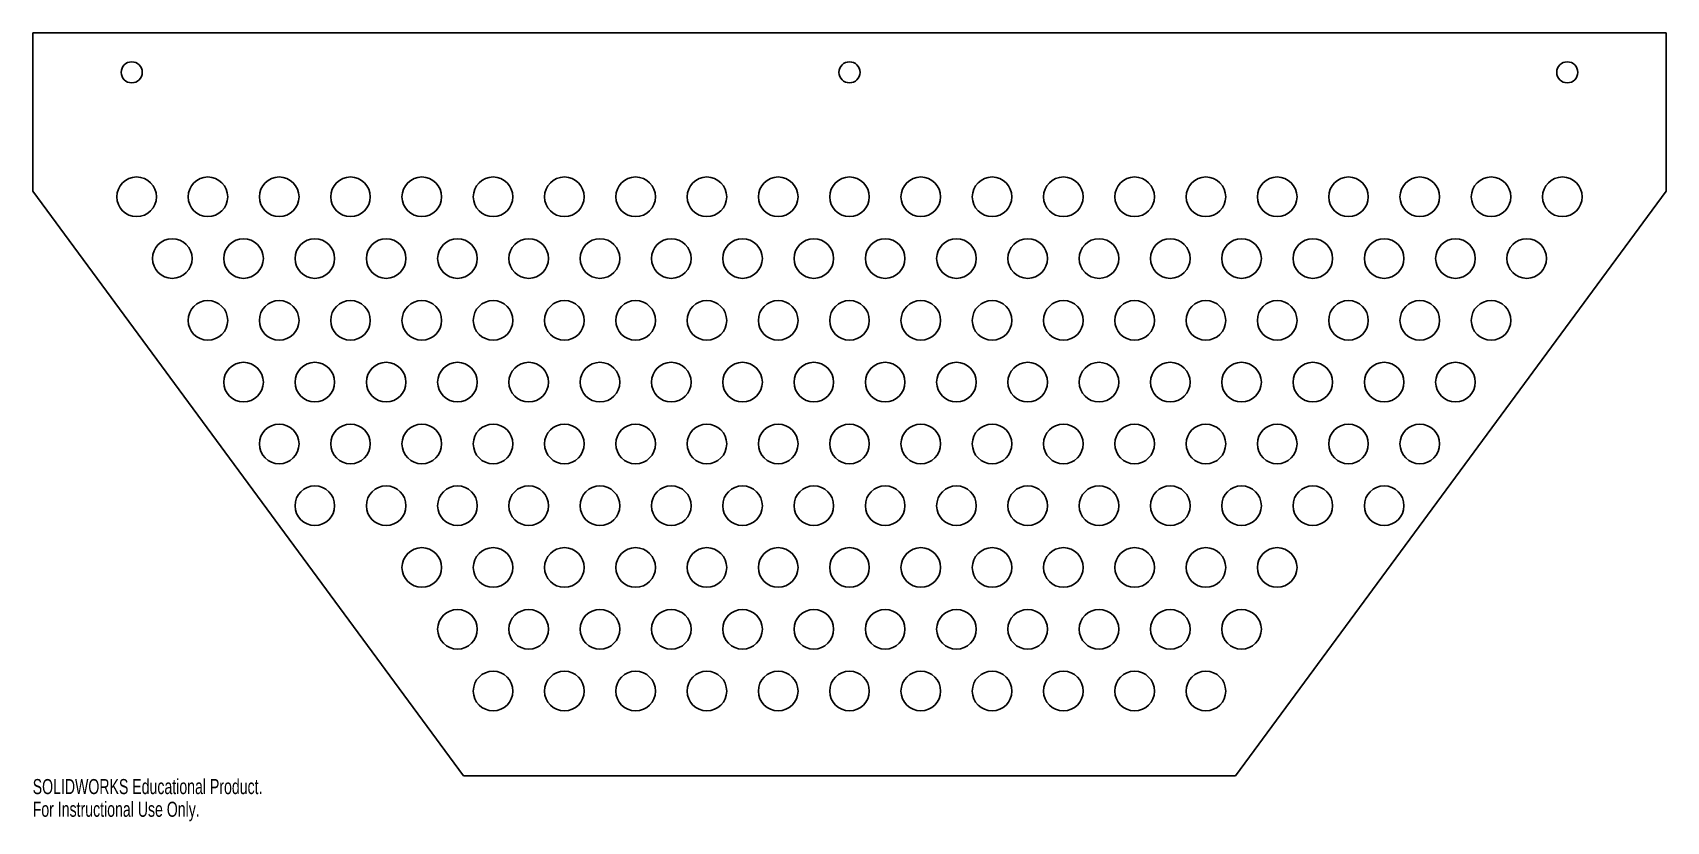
# Model space of a CAD drawing. Header units: inches. Extents: x -10.3 to 10.3, y -0.6 to 9.4.
import ezdxf

# ---------------------------------------------------------------- set-up
doc = ezdxf.new("R2010")
doc.units = ezdxf.units.IN
doc.header["$MEASUREMENT"] = 0
doc.styles.add('SLDTEXTSTYLE0', font='TXT', dxfattribs={"width": 0.7})

msp = doc.modelspace()

# ---------------------------------------------------------------- linework, layer by layer
at = {"color": 7, "linetype": 'Continuous', "lineweight": 25}
for p, q in [((-10.312, 9.375), (10.312, 9.375)), ((-10.312, 7.375), (-10.312, 9.375)), ((10.312, 9.375), (10.312, 7.375)), ((-4.875, 0), (-10.312, 7.375)), ((10.312, 7.375), (4.875, 0)), ((4.875, 0), (-4.875, 0))]:
    msp.add_line(p, q, dxfattribs=at)
for centre, radius in [((-9.062, 8.875), 0.133), ((0, 8.875), 0.133), ((9.062, 8.875), 0.133), ((-9, 7.305), 0.25), ((-8.1, 7.305), 0.25), ((-7.2, 7.305), 0.25), ((-6.3, 7.305), 0.25), ((-5.4, 7.305), 0.25), ((-4.5, 7.305), 0.25), ((-3.6, 7.305), 0.25), ((-2.7, 7.305), 0.25), ((-1.8, 7.305), 0.25), ((-0.9, 7.305), 0.25), ((0, 7.305), 0.25), ((0.9, 7.305), 0.25), ((1.8, 7.305), 0.25), ((2.7, 7.305), 0.25), ((3.6, 7.305), 0.25), ((4.5, 7.305), 0.25), ((5.4, 7.305), 0.25), ((6.3, 7.305), 0.25), ((7.2, 7.305), 0.25), ((8.1, 7.305), 0.25), ((9, 7.305), 0.25), ((-8.55, 6.526), 0.25), ((-7.65, 6.526), 0.25), ((-6.75, 6.526), 0.25), ((-5.85, 6.526), 0.25), ((-4.95, 6.526), 0.25), ((-4.05, 6.526), 0.25), ((-3.15, 6.526), 0.25), ((-2.25, 6.526), 0.25), ((-1.35, 6.526), 0.25), ((-0.45, 6.526), 0.25), ((0.45, 6.526), 0.25), ((1.35, 6.526), 0.25), ((2.25, 6.526), 0.25), ((3.15, 6.526), 0.25), ((4.05, 6.526), 0.25), ((4.95, 6.526), 0.25), ((5.85, 6.526), 0.25), ((6.75, 6.526), 0.25), ((7.65, 6.526), 0.25), ((8.55, 6.526), 0.25), ((-8.1, 5.746), 0.25), ((-7.2, 5.746), 0.25), ((-6.3, 5.746), 0.25), ((-5.4, 5.746), 0.25), ((-4.5, 5.746), 0.25), ((-3.6, 5.746), 0.25), ((-2.7, 5.746), 0.25), ((-1.8, 5.746), 0.25), ((-0.9, 5.746), 0.25), ((0, 5.746), 0.25), ((0.9, 5.746), 0.25), ((1.8, 5.746), 0.25), ((2.7, 5.746), 0.25), ((3.6, 5.746), 0.25), ((4.5, 5.746), 0.25), ((5.4, 5.746), 0.25), ((6.3, 5.746), 0.25), ((7.2, 5.746), 0.25), ((8.1, 5.746), 0.25), ((-7.65, 4.967), 0.25), ((-6.75, 4.967), 0.25), ((-5.85, 4.967), 0.25), ((-4.95, 4.967), 0.25), ((-4.05, 4.967), 0.25), ((-3.15, 4.967), 0.25), ((-2.25, 4.967), 0.25), ((-1.35, 4.967), 0.25), ((-0.45, 4.967), 0.25), ((0.45, 4.967), 0.25), ((1.35, 4.967), 0.25), ((2.25, 4.967), 0.25), ((3.15, 4.967), 0.25), ((4.05, 4.967), 0.25), ((4.95, 4.967), 0.25), ((5.85, 4.967), 0.25), ((6.75, 4.967), 0.25), ((7.65, 4.967), 0.25), ((-7.2, 4.187), 0.25), ((-6.3, 4.187), 0.25), ((-5.4, 4.187), 0.25), ((-4.5, 4.187), 0.25), ((-3.6, 4.187), 0.25), ((-2.7, 4.187), 0.25), ((-1.8, 4.187), 0.25), ((-0.9, 4.187), 0.25), ((0, 4.187), 0.25), ((0.9, 4.187), 0.25), ((1.8, 4.187), 0.25), ((2.7, 4.187), 0.25), ((3.6, 4.187), 0.25), ((4.5, 4.187), 0.25), ((5.4, 4.187), 0.25), ((6.3, 4.187), 0.25), ((7.2, 4.187), 0.25), ((-6.75, 3.408), 0.25), ((-5.85, 3.408), 0.25), ((-4.95, 3.408), 0.25), ((-4.05, 3.408), 0.25), ((-3.15, 3.408), 0.25), ((-2.25, 3.408), 0.25), ((-1.35, 3.408), 0.25), ((-0.45, 3.408), 0.25), ((0.45, 3.408), 0.25), ((1.35, 3.408), 0.25), ((2.25, 3.408), 0.25), ((3.15, 3.408), 0.25), ((4.05, 3.408), 0.25), ((4.95, 3.408), 0.25), ((5.85, 3.408), 0.25), ((6.75, 3.408), 0.25), ((-5.4, 2.629), 0.25), ((-4.5, 2.629), 0.25), ((-3.6, 2.629), 0.25), ((-2.7, 2.629), 0.25), ((-1.8, 2.629), 0.25), ((-0.9, 2.629), 0.25), ((0, 2.629), 0.25), ((0.9, 2.629), 0.25), ((1.8, 2.629), 0.25), ((2.7, 2.629), 0.25), ((3.6, 2.629), 0.25), ((4.5, 2.629), 0.25), ((5.4, 2.629), 0.25), ((-4.95, 1.849), 0.25), ((-4.05, 1.849), 0.25), ((-3.15, 1.849), 0.25), ((-2.25, 1.849), 0.25), ((-1.35, 1.849), 0.25), ((-0.45, 1.849), 0.25), ((0.45, 1.849), 0.25), ((1.35, 1.849), 0.25), ((2.25, 1.849), 0.25), ((3.15, 1.849), 0.25), ((4.05, 1.849), 0.25), ((4.95, 1.849), 0.25), ((-4.5, 1.07), 0.25), ((-3.6, 1.07), 0.25), ((-2.7, 1.07), 0.25), ((-1.8, 1.07), 0.25), ((-0.9, 1.07), 0.25), ((0, 1.07), 0.25), ((0.9, 1.07), 0.25), ((1.8, 1.07), 0.25), ((2.7, 1.07), 0.25), ((3.6, 1.07), 0.25), ((4.5, 1.07), 0.25)]:
    msp.add_circle(centre, radius, dxfattribs=at)

# ---------------------------------------------------------------- texts
at = {"color": 7, "linetype": 'Continuous', "char_height": 0.1903, "attachment_point": 1, "style": 'SLDTEXTSTYLE0'}
for s, insert in [('SOLIDWORKS Educational Product.', (-10.312, -0.04)), ('For Instructional Use Only.', (-10.312, -0.326))]:
    msp.add_mtext(s, dxfattribs=dict(at, insert=insert))

doc.saveas('drawing.dxf')
